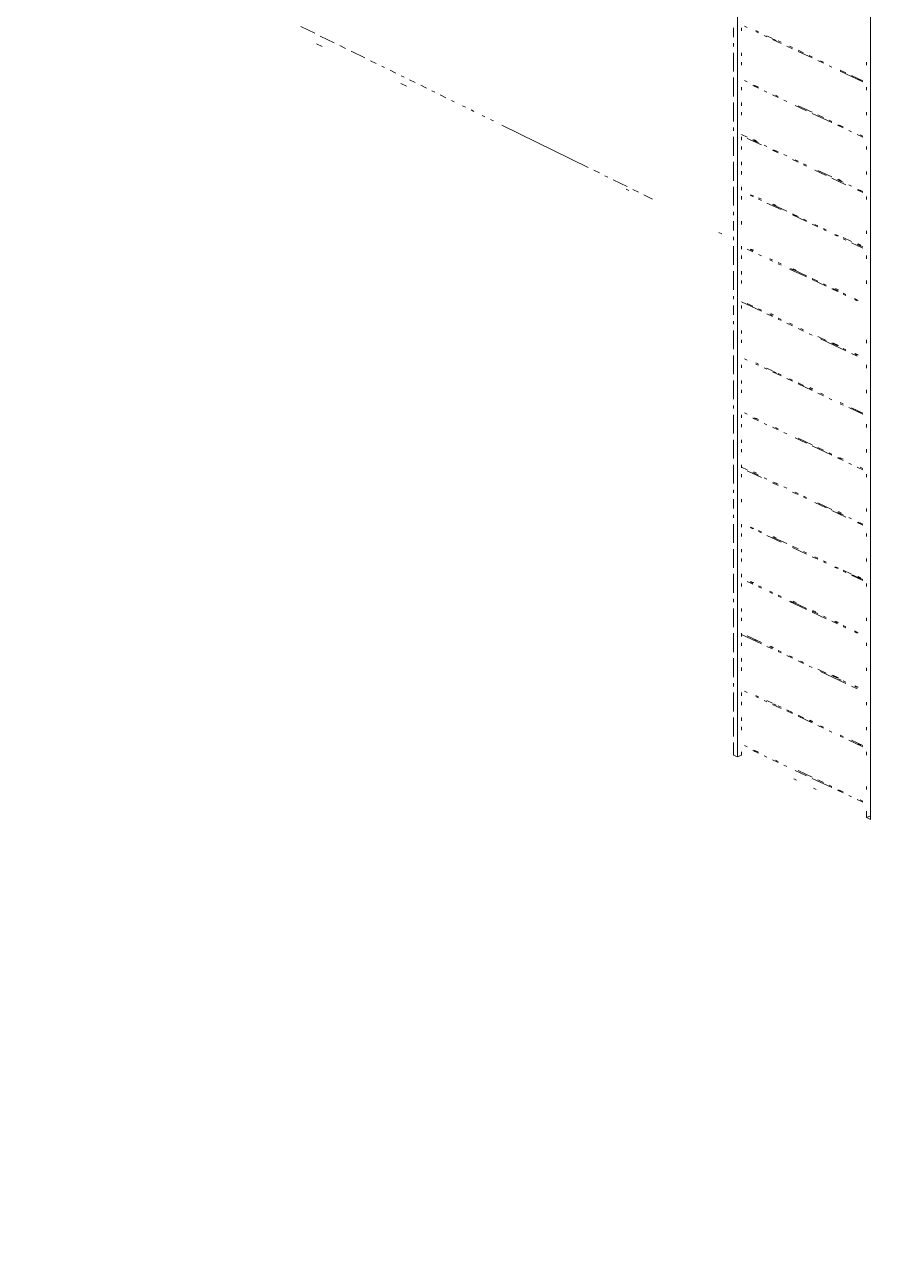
# Paper-space layout '03 3D Building and Roof' of a CAD drawing. Header units: millimetres. Extents: x 5 to 415, y 5 to 292.
# Drawn here: x 184.36 to 200.27, y 207.82 to 230.92 of the extents above; entities that cross this region are included whole.
import ezdxf

# ---------------------------------------------------------------- set-up
doc = ezdxf.new("R2010")
doc.units = ezdxf.units.MM
doc.layers.add('EXISTING', color=7, linetype='Continuous')
picture_1 = doc.add_image_def('image1.png', size_in_pixel=(1967, 1277))

# ---------------------------------------------------------------- blocks, each defined once
blk = doc.blocks.new('SHEET_03')
at = {"layer": 'EXISTING', "color": 250, "lineweight": 9}
for p, q in [((197.74, 233.819), (197.74, 217.168)), ((200.24, 232.646), (200.24, 215.994)), ((189.544, 230.888), (189.806, 230.759)), ((197.665, 230.689), (197.665, 230.864)), ((197.815, 230.806), (197.815, 230.864)), ((197.871, 230.892), (197.924, 230.867)), ((198.083, 230.814), (198.136, 230.789)), ((198.083, 230.793), (198.136, 230.768)), ((189.837, 230.562), (189.943, 230.512)), ((189.91, 230.708), (190.172, 230.579)), ((190.277, 230.528), (190.382, 230.476)), ((197.665, 230.513), (197.665, 230.571)), ((198.242, 230.718), (198.295, 230.693)), ((198.295, 230.714), (198.4, 230.664)), ((198.4, 230.644), (198.559, 230.569)), ((198.417, 230.652), (198.47, 230.627)), ((198.506, 230.615), (198.559, 230.59)), ((198.665, 230.519), (198.771, 230.47)), ((190.487, 230.425), (190.748, 230.296)), ((197.665, 230.044), (197.665, 230.395)), ((197.815, 230.337), (197.815, 230.395)), ((198.718, 230.515), (198.771, 230.491)), ((198.877, 230.441), (198.983, 230.391)), ((198.877, 230.42), (199.142, 230.296)), ((199.089, 230.341), (199.142, 230.317)), ((190.853, 230.245), (190.958, 230.193)), ((191.063, 230.142), (191.115, 230.116)), ((191.22, 230.065), (191.325, 230.013)), ((197.815, 230.161), (197.815, 230.219)), ((199.248, 230.246), (199.353, 230.196)), ((199.3, 230.242), (199.353, 230.217)), ((199.459, 230.147), (199.512, 230.122)), ((199.671, 230.068), (199.777, 230.018)), ((200.165, 230.16), (200.165, 230.218)), ((191.429, 229.962), (191.482, 229.936)), ((191.586, 229.885), (191.691, 229.833)), ((197.665, 229.574), (197.665, 229.926)), ((197.871, 229.872), (197.924, 229.847)), ((199.671, 230.047), (200.095, 229.848)), ((199.883, 229.969), (200.095, 229.869)), ((200.005, 229.906), (200.058, 229.881)), ((191.422, 229.817), (191.528, 229.768)), ((191.796, 229.782), (191.901, 229.73)), ((192.005, 229.679), (192.058, 229.653)), ((192.162, 229.602), (192.267, 229.55)), ((197.815, 229.692), (197.815, 229.75)), ((198.03, 229.777), (198.136, 229.727)), ((198.046, 229.785), (198.099, 229.76)), ((198.083, 229.773), (198.136, 229.748)), ((198.242, 229.678), (198.295, 229.653)), ((198.4, 229.603), (198.506, 229.553)), ((198.453, 229.599), (198.506, 229.574)), ((200.165, 229.691), (200.165, 229.749)), ((192.372, 229.499), (192.424, 229.473)), ((192.581, 229.396), (192.634, 229.37)), ((197.665, 229.105), (197.665, 229.457)), ((197.815, 229.399), (197.815, 229.457)), ((198.612, 229.504), (198.665, 229.479)), ((198.824, 229.404), (199.036, 229.305)), ((198.877, 229.4), (199.142, 229.276)), ((192.739, 229.319), (192.791, 229.293)), ((192.948, 229.216), (193, 229.19)), ((193.105, 229.139), (193.158, 229.113)), ((197.815, 229.223), (197.815, 229.281)), ((199.142, 229.255), (199.512, 229.081)), ((199.248, 229.226), (199.353, 229.176)), ((200.165, 229.221), (200.165, 229.28)), ((193.315, 229.036), (194.938, 228.239)), ((197.665, 228.93), (197.665, 228.988)), ((199.459, 229.127), (199.512, 229.102)), ((199.618, 229.031), (199.724, 228.982)), ((199.635, 229.039), (199.688, 229.014)), ((199.671, 229.027), (199.724, 229.002)), ((199.83, 228.932), (199.883, 228.907)), ((197.665, 228.46), (197.665, 228.812)), ((197.815, 228.754), (197.815, 228.812)), ((197.818, 228.856), (197.924, 228.807)), ((197.924, 228.786), (198.189, 228.662)), ((198.03, 228.757), (198.136, 228.707)), ((198.099, 228.74), (198.046, 228.765)), ((198.046, 228.744), (198.099, 228.719)), ((199.989, 228.857), (200.095, 228.808)), ((200.042, 228.853), (200.095, 228.828)), ((197.815, 228.578), (197.815, 228.636)), ((198.242, 228.658), (198.295, 228.633)), ((198.4, 228.562), (198.506, 228.513)), ((198.417, 228.57), (198.47, 228.545)), ((198.453, 228.558), (198.506, 228.533)), ((198.612, 228.484), (198.665, 228.459)), ((200.165, 228.577), (200.165, 228.635)), ((197.665, 227.991), (197.665, 228.343)), ((197.815, 228.285), (197.815, 228.343)), ((198.771, 228.388), (198.877, 228.339)), ((198.824, 228.384), (198.877, 228.359)), ((198.983, 228.31), (199.036, 228.285)), ((198.983, 228.289), (199.036, 228.264)), ((195.043, 228.187), (195.148, 228.136)), ((195.253, 228.085), (195.305, 228.059)), ((195.41, 228.007), (195.672, 227.879)), ((197.815, 228.109), (197.815, 228.167)), ((199.195, 228.189), (199.406, 228.09)), ((199.248, 228.185), (199.512, 228.061)), ((199.512, 228.04), (199.777, 227.916)), ((199.618, 228.011), (199.724, 227.962)), ((199.688, 227.994), (199.635, 228.019)), ((199.635, 227.998), (199.688, 227.974)), ((200.165, 228.107), (200.165, 228.166)), ((195.649, 227.833), (195.701, 227.808)), ((195.776, 227.827), (195.881, 227.776)), ((197.665, 227.522), (197.665, 227.874)), ((197.815, 227.816), (197.815, 227.874)), ((199.83, 227.912), (199.883, 227.887)), ((199.989, 227.817), (200.095, 227.767)), ((200.005, 227.824), (200.058, 227.8)), ((200.042, 227.813), (200.095, 227.788)), ((195.986, 227.725), (196.143, 227.647)), ((197.815, 227.64), (197.815, 227.698)), ((197.977, 227.72), (198.03, 227.696)), ((197.994, 227.728), (198.046, 227.703)), ((198.136, 227.667), (198.189, 227.642)), ((198.136, 227.646), (198.189, 227.621)), ((198.295, 227.571), (198.559, 227.447)), ((198.4, 227.542), (198.665, 227.418)), ((198.47, 227.525), (198.417, 227.55)), ((200.165, 227.638), (200.165, 227.697)), ((197.665, 227.346), (197.665, 227.405)), ((198.771, 227.368), (198.877, 227.319)), ((198.771, 227.348), (199.036, 227.223)), ((198.788, 227.355), (198.841, 227.33)), ((197.665, 227.053), (197.665, 227.229)), ((197.815, 227.171), (197.815, 227.229)), ((198.983, 227.269), (199.036, 227.244)), ((199.142, 227.174), (199.248, 227.124)), ((199.195, 227.169), (199.248, 227.145)), ((199.353, 227.095), (199.406, 227.07)), ((199.353, 227.074), (199.406, 227.049)), ((200.165, 226.993), (200.165, 227.052)), ((197.392, 227.015), (197.445, 226.99)), ((197.665, 226.877), (197.665, 226.936)), ((199.565, 226.975), (199.618, 226.95)), ((199.582, 226.983), (199.635, 226.958)), ((199.724, 226.921), (199.883, 226.846)), ((199.724, 226.9), (199.777, 226.875)), ((199.883, 226.826), (200.095, 226.726)), ((197.665, 226.408), (197.665, 226.76)), ((197.815, 226.702), (197.815, 226.76)), ((197.924, 226.705), (198.03, 226.655)), ((197.977, 226.7), (198.03, 226.676)), ((198.046, 226.683), (197.994, 226.708)), ((198.136, 226.605), (198.189, 226.58)), ((199.989, 226.797), (200.095, 226.747)), ((200.058, 226.78), (200.005, 226.804)), ((200.005, 226.784), (200.058, 226.759)), ((197.815, 226.526), (197.815, 226.584)), ((198.347, 226.526), (198.4, 226.502)), ((198.347, 226.506), (198.4, 226.481)), ((198.506, 226.452), (198.559, 226.427)), ((198.506, 226.431), (198.559, 226.406)), ((200.165, 226.524), (200.165, 226.583)), ((197.665, 225.939), (197.665, 226.291)), ((197.815, 226.232), (197.815, 226.291)), ((198.718, 226.332), (199.036, 226.183)), ((198.735, 226.339), (198.788, 226.315)), ((198.771, 226.328), (199.036, 226.203)), ((198.841, 226.311), (198.788, 226.335)), ((199.142, 226.154), (199.248, 226.104)), ((199.142, 226.133), (199.406, 226.009)), ((197.815, 226.057), (197.815, 226.115)), ((199.353, 226.054), (199.406, 226.029)), ((199.512, 225.959), (199.618, 225.909)), ((199.529, 225.967), (199.635, 225.917)), ((199.565, 225.955), (199.618, 225.93)), ((199.635, 225.938), (199.582, 225.963)), ((200.165, 226.055), (200.165, 226.114)), ((197.665, 225.763), (197.665, 225.822)), ((197.818, 225.713), (198.189, 225.54)), ((197.924, 225.685), (198.03, 225.635)), ((199.724, 225.88), (199.777, 225.855)), ((199.724, 225.859), (199.777, 225.835)), ((199.936, 225.781), (199.989, 225.756)), ((199.936, 225.76), (199.989, 225.735)), ((199.952, 225.768), (200.005, 225.743)), ((197.665, 225.47), (197.665, 225.646)), ((197.815, 225.588), (197.815, 225.646)), ((198.136, 225.585), (198.189, 225.56)), ((198.295, 225.49), (198.4, 225.44)), ((198.347, 225.486), (198.4, 225.461)), ((198.417, 225.469), (198.364, 225.494)), ((197.665, 225.294), (197.665, 225.353)), ((198.506, 225.411), (198.559, 225.386)), ((198.506, 225.39), (198.559, 225.366)), ((198.665, 225.316), (198.771, 225.266)), ((198.718, 225.312), (198.771, 225.287)), ((198.877, 225.216), (198.983, 225.167)), ((198.93, 225.212), (198.983, 225.187)), ((197.665, 224.825), (197.665, 225.177)), ((197.815, 225.118), (197.815, 225.177)), ((197.815, 224.943), (197.815, 225.001)), ((199.089, 225.117), (199.142, 225.092)), ((199.248, 225.063), (199.406, 224.989)), ((199.3, 225.018), (199.777, 224.794)), ((200.165, 224.941), (200.165, 225)), ((199.512, 224.939), (199.618, 224.889)), ((199.635, 224.897), (199.529, 224.947)), ((199.724, 224.839), (199.777, 224.815)), ((199.883, 224.744), (199.989, 224.694)), ((200.005, 224.723), (199.952, 224.748)), ((197.665, 224.356), (197.665, 224.708)), ((197.815, 224.473), (197.815, 224.532)), ((197.871, 224.648), (197.924, 224.623)), ((198.083, 224.569), (198.136, 224.544)), ((198.083, 224.548), (198.136, 224.524)), ((199.936, 224.74), (199.989, 224.715)), ((200.165, 224.472), (200.165, 224.531)), ((198.242, 224.474), (198.295, 224.449)), ((198.295, 224.47), (198.4, 224.42)), ((198.4, 224.399), (198.559, 224.325)), ((198.417, 224.407), (198.47, 224.382)), ((198.506, 224.37), (198.559, 224.346)), ((197.665, 223.887), (197.665, 224.239)), ((197.815, 224.18), (197.815, 224.239)), ((197.815, 224.004), (197.815, 224.063)), ((198.665, 224.275), (198.771, 224.225)), ((198.718, 224.271), (198.771, 224.246)), ((198.877, 224.196), (198.983, 224.147)), ((198.877, 224.176), (199.142, 224.051)), ((199.089, 224.097), (199.142, 224.072)), ((199.158, 224.08), (199.105, 224.105)), ((200.165, 224.003), (200.165, 224.062)), ((199.248, 224.002), (199.353, 223.952)), ((199.3, 223.998), (199.353, 223.973)), ((199.459, 223.902), (199.512, 223.877)), ((199.671, 223.824), (199.724, 223.799)), ((197.665, 223.711), (197.665, 223.77)), ((197.665, 223.242), (197.665, 223.594)), ((197.815, 223.535), (197.815, 223.594)), ((197.871, 223.628), (197.924, 223.603)), ((199.671, 223.803), (199.724, 223.778)), ((199.83, 223.728), (200.095, 223.604)), ((199.883, 223.724), (200.095, 223.625)), ((200.005, 223.662), (200.058, 223.637)), ((197.815, 223.359), (197.815, 223.418)), ((198.03, 223.533), (198.136, 223.483)), ((198.046, 223.54), (198.099, 223.516)), ((198.083, 223.529), (198.136, 223.504)), ((198.242, 223.433), (198.295, 223.408)), ((198.4, 223.359), (198.506, 223.309)), ((200.165, 223.358), (200.165, 223.417)), ((197.665, 222.773), (197.665, 223.125)), ((197.815, 223.066), (197.815, 223.125)), ((198.453, 223.355), (198.506, 223.33)), ((198.612, 223.259), (198.665, 223.234)), ((198.824, 223.16), (199.036, 223.06)), ((198.877, 223.156), (199.142, 223.031)), ((197.815, 222.89), (197.815, 222.949)), ((199.142, 223.011), (199.512, 222.837)), ((199.248, 222.982), (199.353, 222.932)), ((200.165, 222.889), (200.165, 222.948)), ((199.459, 222.882), (199.512, 222.857)), ((199.618, 222.787), (199.724, 222.737)), ((199.635, 222.795), (199.688, 222.77)), ((199.671, 222.783), (199.724, 222.758)), ((199.83, 222.688), (199.883, 222.663)), ((197.665, 222.304), (197.665, 222.656)), ((197.815, 222.597), (197.815, 222.656)), ((197.815, 222.421), (197.815, 222.48)), ((197.818, 222.612), (197.924, 222.562)), ((197.924, 222.542), (198.189, 222.417)), ((198.03, 222.513), (198.136, 222.463)), ((198.099, 222.496), (198.046, 222.521)), ((199.989, 222.613), (200.095, 222.563)), ((200.042, 222.609), (200.095, 222.584)), ((200.165, 222.42), (200.165, 222.479)), ((198.242, 222.413), (198.295, 222.388)), ((198.4, 222.318), (198.506, 222.268)), ((198.417, 222.326), (198.47, 222.301)), ((198.453, 222.314), (198.506, 222.289)), ((198.612, 222.239), (198.665, 222.214)), ((197.665, 222.128), (197.665, 222.187)), ((197.665, 221.835), (197.665, 222.011)), ((197.815, 221.952), (197.815, 222.011)), ((198.771, 222.144), (198.877, 222.094)), ((198.824, 222.14), (198.877, 222.115)), ((198.983, 222.065), (199.036, 222.04)), ((198.983, 222.045), (199.036, 222.02)), ((199.195, 221.945), (199.406, 221.846)), ((199.248, 221.941), (199.512, 221.817)), ((199.512, 221.796), (199.777, 221.672)), ((199.618, 221.767), (199.724, 221.717)), ((199.688, 221.75), (199.635, 221.775)), ((199.635, 221.754), (199.688, 221.729)), ((200.165, 221.775), (200.165, 221.834)), ((197.665, 221.659), (197.665, 221.718)), ((197.665, 221.19), (197.665, 221.542)), ((197.815, 221.483), (197.815, 221.542)), ((199.83, 221.668), (199.883, 221.643)), ((199.989, 221.572), (200.095, 221.523)), ((200.005, 221.58), (200.058, 221.555)), ((200.042, 221.568), (200.095, 221.543)), ((197.815, 221.307), (197.815, 221.366)), ((197.977, 221.476), (198.03, 221.451)), ((197.994, 221.484), (198.046, 221.459)), ((198.136, 221.422), (198.189, 221.397)), ((198.136, 221.401), (198.189, 221.377)), ((198.295, 221.327), (198.559, 221.203)), ((198.4, 221.298), (198.665, 221.174)), ((198.47, 221.281), (198.417, 221.306)), ((200.165, 221.306), (200.165, 221.365)), ((197.665, 220.721), (197.665, 221.073)), ((197.815, 221.014), (197.815, 221.073)), ((198.771, 221.124), (198.877, 221.074)), ((198.771, 221.103), (199.036, 220.979)), ((197.815, 220.838), (197.815, 220.897)), ((198.983, 221.025), (199.036, 221)), ((199.142, 220.929), (199.248, 220.88)), ((199.195, 220.925), (199.248, 220.9)), ((199.353, 220.851), (199.406, 220.826)), ((199.353, 220.83), (199.406, 220.805)), ((200.165, 220.837), (200.165, 220.896)), ((197.665, 220.252), (197.665, 220.604)), ((197.815, 220.545), (197.815, 220.604)), ((199.565, 220.73), (199.618, 220.706)), ((199.582, 220.738), (199.635, 220.713)), ((199.724, 220.677), (199.883, 220.602)), ((199.724, 220.656), (199.777, 220.631)), ((199.9, 220.589), (200.058, 220.514)), ((197.815, 220.369), (197.815, 220.428)), ((197.924, 220.46), (198.03, 220.41)), ((197.977, 220.456), (198.03, 220.431)), ((198.046, 220.439), (197.994, 220.464)), ((198.136, 220.382), (198.189, 220.357)), ((198.136, 220.361), (198.189, 220.336)), ((199.883, 220.581), (200.095, 220.482)), ((199.989, 220.552), (200.095, 220.503)), ((200.058, 220.535), (200.005, 220.56)), ((200.165, 220.368), (200.165, 220.427)), ((197.665, 220.076), (197.665, 220.135)), ((198.347, 220.282), (198.4, 220.257)), ((198.347, 220.261), (198.4, 220.236)), ((198.506, 220.208), (198.559, 220.183)), ((198.506, 220.187), (198.559, 220.162)), ((197.665, 219.607), (197.665, 219.959)), ((197.815, 219.9), (197.815, 219.959)), ((198.718, 220.087), (199.036, 219.938)), ((198.735, 220.095), (198.788, 220.07)), ((198.771, 220.083), (199.036, 219.959)), ((198.841, 220.066), (198.788, 220.091)), ((199.142, 219.909), (199.248, 219.86)), ((199.211, 219.892), (199.158, 219.917)), ((197.815, 219.724), (197.815, 219.783)), ((199.142, 219.888), (199.406, 219.764)), ((199.353, 219.81), (199.406, 219.785)), ((199.512, 219.715), (199.618, 219.665)), ((199.565, 219.71), (199.618, 219.686)), ((199.635, 219.693), (199.582, 219.718)), ((200.165, 219.723), (200.165, 219.782)), ((197.665, 219.138), (197.665, 219.49)), ((197.815, 219.431), (197.815, 219.49)), ((197.818, 219.469), (198.189, 219.295)), ((197.924, 219.44), (198.189, 219.316)), ((199.724, 219.636), (199.777, 219.611)), ((199.724, 219.615), (199.777, 219.59)), ((199.936, 219.536), (199.989, 219.512)), ((199.936, 219.516), (199.989, 219.491)), ((199.952, 219.523), (200.005, 219.499)), ((197.815, 219.255), (197.815, 219.314)), ((198.046, 219.378), (198.099, 219.353)), ((198.295, 219.245), (198.4, 219.196)), ((198.347, 219.241), (198.4, 219.217)), ((198.417, 219.224), (198.364, 219.249)), ((200.165, 219.254), (200.165, 219.313)), ((197.665, 218.669), (197.665, 219.021)), ((197.815, 218.962), (197.815, 219.021)), ((198.506, 219.167), (198.559, 219.142)), ((198.506, 219.146), (198.559, 219.121)), ((198.665, 219.071), (198.771, 219.022)), ((198.718, 219.067), (198.771, 219.043)), ((198.877, 218.972), (198.983, 218.922)), ((198.93, 218.968), (198.983, 218.943)), ((197.815, 218.786), (197.815, 218.845)), ((199.089, 218.873), (199.142, 218.848)), ((199.248, 218.819), (199.406, 218.744)), ((199.3, 218.773), (199.777, 218.55)), ((200.165, 218.785), (200.165, 218.844)), ((197.665, 218.493), (197.665, 218.552)), ((199.512, 218.695), (199.618, 218.645)), ((199.635, 218.653), (199.529, 218.702)), ((199.635, 218.632), (199.688, 218.607)), ((199.724, 218.595), (199.777, 218.57)), ((197.665, 218.024), (197.665, 218.376)), ((197.815, 218.317), (197.815, 218.376)), ((197.871, 218.404), (197.924, 218.379)), ((198.083, 218.325), (198.136, 218.3)), ((198.083, 218.304), (198.136, 218.279)), ((199.883, 218.5), (199.989, 218.45)), ((199.936, 218.496), (199.989, 218.471)), ((200.005, 218.479), (199.952, 218.504)), ((197.815, 218.141), (197.815, 218.2)), ((198.242, 218.23), (198.295, 218.205)), ((198.295, 218.226), (198.4, 218.176)), ((198.4, 218.155), (198.559, 218.08)), ((198.417, 218.163), (198.47, 218.138)), ((198.506, 218.126), (198.559, 218.101)), ((198.665, 218.052), (198.771, 218.002)), ((200.165, 218.14), (200.165, 218.199)), ((197.665, 217.555), (197.665, 217.907)), ((197.815, 217.848), (197.815, 217.907)), ((198.665, 218.031), (198.771, 217.981)), ((198.877, 217.952), (198.983, 217.902)), ((198.877, 217.931), (199.142, 217.807)), ((199.089, 217.853), (199.142, 217.828)), ((199.158, 217.836), (199.105, 217.861)), ((197.815, 217.672), (197.815, 217.731)), ((199.248, 217.757), (199.353, 217.708)), ((199.3, 217.753), (199.353, 217.728)), ((199.459, 217.658), (199.512, 217.633)), ((200.165, 217.671), (200.165, 217.73)), ((197.665, 217.203), (197.665, 217.438)), ((197.871, 217.384), (197.924, 217.359)), ((199.671, 217.579), (199.724, 217.554)), ((199.671, 217.558), (199.724, 217.534)), ((199.83, 217.484), (200.095, 217.36)), ((199.883, 217.48), (200.095, 217.38)), ((200.005, 217.417), (200.058, 217.392)), ((197.74, 217.168), (197.665, 217.203)), ((197.815, 217.203), (197.74, 217.168)), ((197.815, 217.203), (197.815, 217.262)), ((198.03, 217.288), (198.136, 217.239)), ((198.046, 217.296), (198.099, 217.271)), ((198.083, 217.284), (198.136, 217.259)), ((198.242, 217.189), (198.295, 217.164)), ((200.165, 217.202), (200.165, 217.261)), ((198.4, 217.114), (198.506, 217.065)), ((198.453, 217.11), (198.506, 217.085)), ((198.612, 217.015), (198.665, 216.99)), ((198.824, 216.915), (199.036, 216.816)), ((198.877, 216.911), (199.142, 216.787)), ((198.849, 216.729), (198.796, 216.754)), ((199.142, 216.766), (199.512, 216.592)), ((199.248, 216.737), (199.353, 216.688)), ((199.22, 216.555), (199.167, 216.58)), ((199.459, 216.638), (199.512, 216.613)), ((199.618, 216.543), (199.724, 216.493)), ((199.635, 216.55), (199.688, 216.526)), ((199.671, 216.539), (199.724, 216.514)), ((199.83, 216.443), (199.883, 216.418)), ((200.165, 216.557), (200.165, 216.616)), ((199.989, 216.369), (200.095, 216.319)), ((200.042, 216.365), (200.095, 216.34)), ((200.165, 216.029), (200.165, 216.147)), ((200.165, 216.029), (200.24, 216.064)), ((200.24, 215.994), (200.165, 216.029))]:
    blk.add_line(p, q, dxfattribs=at)
image = blk.add_image(picture_1, insert=(83.85, 151), size_in_units=(183.299, 119))

psp = doc.layouts.new('03 3D Building and Roof')

# ---------------------------------------------------------------- block references
psp.add_blockref('SHEET_03', (0, 0))

doc.saveas('drawing.dxf')
